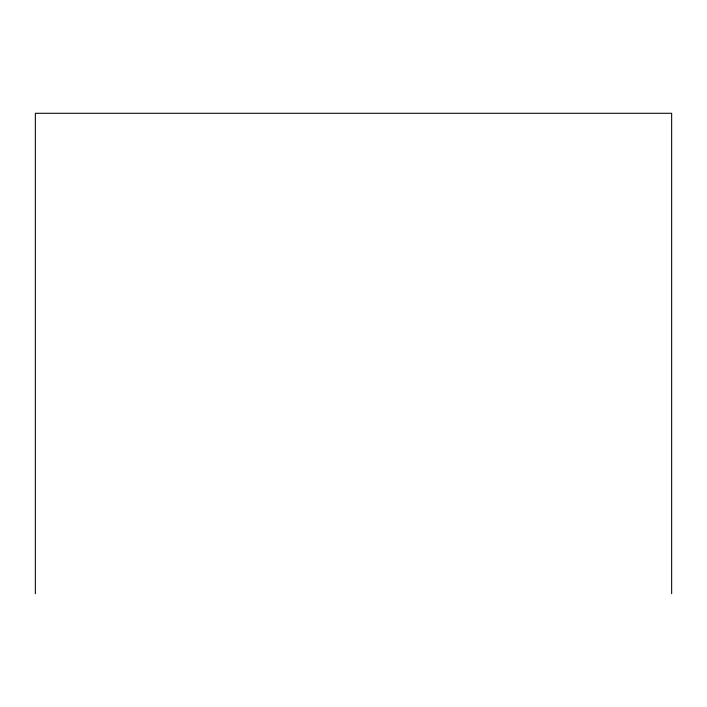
<?xml version="1.0" encoding="UTF-8"?>
<svg xmlns="http://www.w3.org/2000/svg" width="707" height="707" viewBox="0 0 707 707"><rect width="100%" height="100%" fill="white"/><g stroke="black" fill="none" stroke-linecap="round" stroke-linejoin="round"><path stroke-width="1.06" d="M671.65 593.712L671.65 113.288L35.35 113.288L35.35 593.712"/></g></svg>
